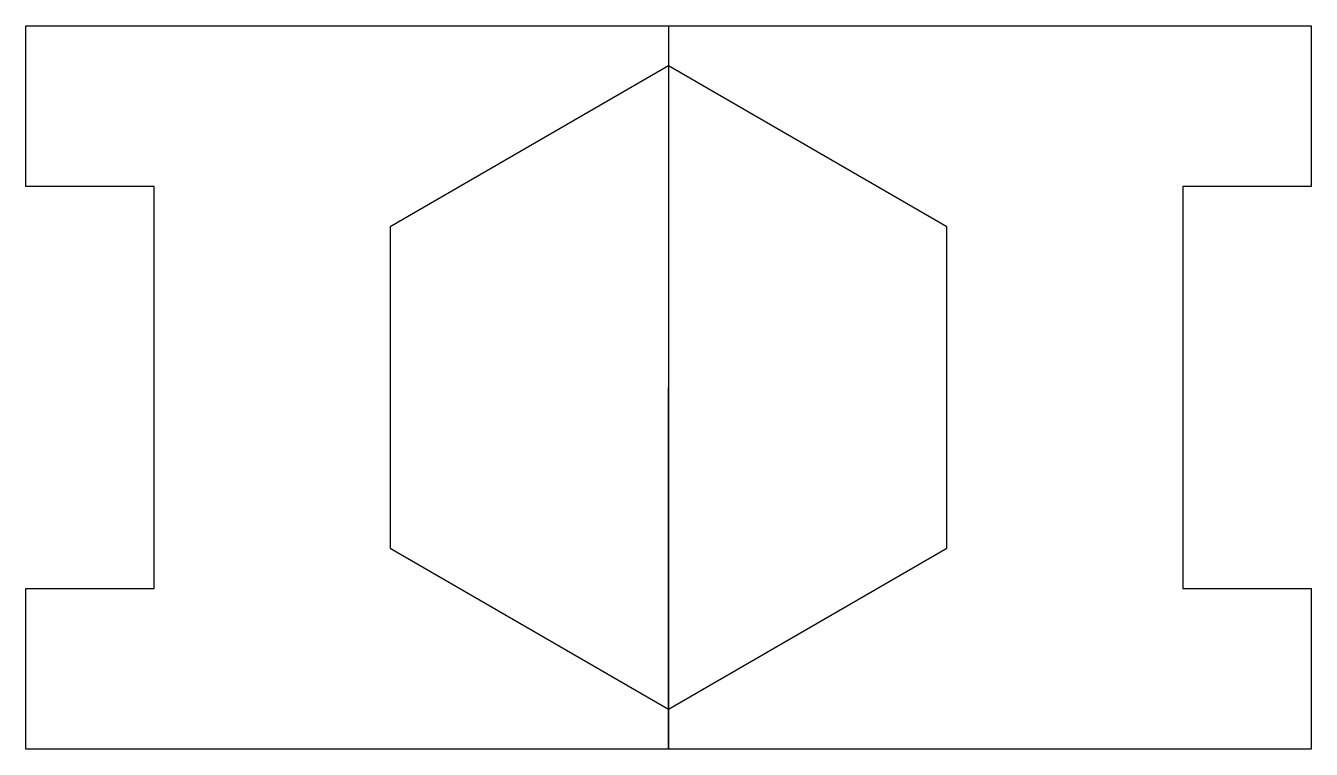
# Model space of a CAD drawing. Header units: millimetres. Extents: x 1965 to 2369, y 1894 to 1939.
# Drawn here: x 2288.6 to 2368.6, y 1894.1 to 1939.1 of the extents above.
import ezdxf

# ---------------------------------------------------------------- set-up
doc = ezdxf.new("R2010")
doc.units = ezdxf.units.MM

msp = doc.modelspace()

# ---------------------------------------------------------------- linework, layer by layer
for p, q in [((2328.575, 1939.137), (2328.575, 1894.137)), ((2328.575, 1939.137), (2328.575, 1939.137, 12)), ((2328.575, 1939.137, 12), (2328.575, 1936.637, 12)), ((2328.575, 1894.137), (2328.575, 1916.637))]:
    msp.add_line(p, q)
msp.add_lwpolyline([(2288.575, 1894.137), (2288.575, 1904.137), (2296.575, 1904.137), (2296.575, 1929.137), (2288.575, 1929.137), (2288.575, 1939.137), (2328.575, 1939.137), (2368.575, 1939.137), (2368.575, 1929.137), (2360.575, 1929.137), (2360.575, 1904.137), (2368.575, 1904.137), (2368.575, 1894.137), (2328.575, 1894.137)], close=True)
at = {"elevation": 12}
msp.add_lwpolyline([(2328.575, 1936.637), (2311.255, 1926.637), (2311.255, 1906.637), (2328.575, 1896.637), (2345.896, 1906.637), (2345.896, 1926.637)], close=True, dxfattribs=at)

doc.saveas('drawing.dxf')
